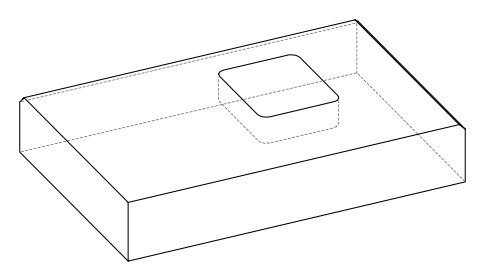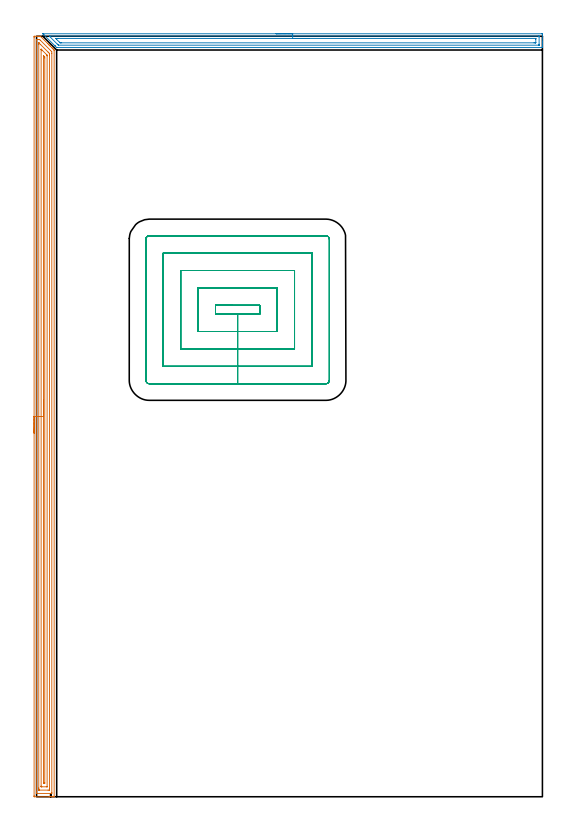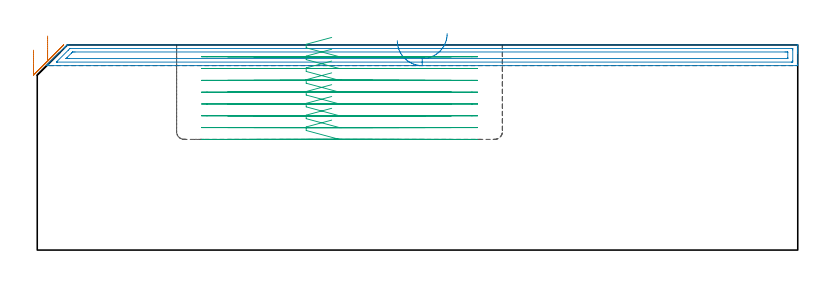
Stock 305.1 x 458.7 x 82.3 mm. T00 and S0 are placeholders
(PLAN: 3 operations, 1 tool changes, 46 min)
(1 AREA_MILL | FG_CHAMFER_SURFACE | UGT0205_001 | 18.43 min | 33607 mm3)
(2 AREA_MILL_1 | FG_CHAMFER_SURFACE_1 | UGT0205_001 | 7.37 min | 10164 mm3)
(3 MILL_RECTANGULAR_POCKET | POCKET_RECTANGULAR_STRAIGHT | UGT0201_095 | Follow Part, ap 5, ae 75% | 20.18 min | 535505 mm3)
(TOOL UGT0205_001 | Chamfer Mill 20 x 3 x 45 deg. | D20 FL50 Z2)
(TOOL UGT0201_095 | End mill 20 mm | D20 R3 FL38 Z4)
(OP 1 AREA_MILL)
G17 G21 G94 G90
T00 M6
G54
G17 G0 G90 X-1.5 Y219.35 S1061 M3
G43 Z92.3 H0
Z80.2
G94 G1 Y219.388 Z79.328 F250.
Y219.502 Z78.463
Y219.691 Z77.612
Y219.953 Z76.78
Y220.287 Z75.974
Y220.69 Z75.2
Y221.159 Z74.464
Y221.69 Z73.772
Y222.279 Z73.129
Y222.922 Z72.54
Y223.614 Z72.008
Y224.35 Z71.54
Y225.124 Z71.137
Y225.93 Z70.803
Y226.762 Z70.541
Y227.614 Z70.352
Y228.478 Z70.238
Y229.35 Z70.2
X-1.499 Y458.08 Z70.201
X-1.496 Y458.446
X-1.492 Y458.69 Z70.203
X-1.138 Y458.7 Z70.557
X0.273 Z71.97
X0.612 Z72.308
X1.29 Z72.99
X1.685 Z73.384
X2.304 Y458.69 Z74.003
X2.362 Y458.635 Z74.062
X2.474 Y458.527 Z74.172
X6.588 Y454.412 Z78.288
X6.738 Y454.264 Z78.434
X6.792 Y454.208 Z78.49
X7.412 Y453.588 Z79.112
X7.613 Y453.389 Z79.309
X8.236 Y452.764 Z79.936
X8.281 Y452.719 Z79.98
X8.488 Y452.514 Z80.184
X9.06 Y451.94 Z80.76
X9.175 Y451.826 Z80.873
X9.363 Y451.639 Z81.059
X9.885 Y451.115 Z81.585
X10.068 Y450.932 Z81.767
X10.238 Y450.764 Z81.932
X10.513 Y450.486 Z82.211
X10.594 Y450.402 Z82.292
X10.6 Y450.039 Z82.3
Y0.173
X10.597 Y0.01 Z82.288
X10.462 Y0.003 Z82.154
X10.319 Y0. Z82.019
X10.041 Z81.74
X9.363 Z81.058
X8.149 Z79.846
X7.613 Z79.307
X-1.138 Z70.559
X-1.409 Y0.003 Z70.288
X-1.492 Y0.01 Z70.205
X-1.499 Y0.095 Z70.199
X-1.5 Y0.62 Z70.2
Y229.35
X-0.086 Z71.614
X-0.085 Y456.112 Z71.615
X-0.084 Y456.293 Z71.616
X-0.08 Y456.649 Z71.62
X-0.079 Y456.685 Z71.621
X-0.025 Y456.69 Z71.675
X0.081 Y456.696 Z71.781
X0.214 Y456.699 Z71.914
X0.612 Z72.312
X1.091 Y456.697 Z72.791
X1.487 Y456.69 Z73.187
X1.866 Y456.672 Z73.566
X2.256 Y456.293 Z73.956
X8.511 Y450.039 Z80.211
X9.179 Y449.333 Z80.879
X9.186 Y448.252 Z80.886
X9.185 Y2.588 Z80.885
X9.184 Y2.407 Z80.884
X9.18 Y2.051 Z80.88
X9.179 Y2.015 Z80.879
X9.125 Y2.01 Z80.825
X9.019 Y2.004 Z80.719
X8.885 Y2.001 Z80.585
X0.134 Z71.834
X-0.029 Y2.007 Z71.671
X-0.06 Y2.01 Z71.64
X-0.079 Y2.019 Z71.621
X-0.081 Y2.055 Z71.619
X-0.084 Y2.224 Z71.616
X-0.085 Y2.407 Z71.615
X-0.086 Y3.119 Z71.614
Y229.35
X1.328 Z73.028
X1.329 Y453.775 Z73.029
X1.331 Y454.506 Z73.031
X1.333 Y454.664 Z73.033
X1.335 Y454.684 Z73.035
X1.346 Y454.69 Z73.046
X1.39 Z73.09
X1.487 Y454.604 Z73.187
X1.592 Y454.506 Z73.292
X2.362 Y453.739 Z74.062
X2.488 Y453.613 Z74.188
X6.955 Y449.145 Z78.655
X7.613 Y448.479 Z79.313
X7.723 Y448.362 Z79.423
X7.765 Y448.302 Z79.465
X7.766 Y448.252 Z79.466
X7.769 Y448.092 Z79.469
X7.771 Y447.358 Z79.471
Y447.196
Y4.925
X7.769 Y4.194 Z79.469
X7.767 Y4.036 Z79.467
X7.765 Y4.016 Z79.465
X7.753 Y4.01 Z79.453
X7.707 Y4.006 Z79.407
X7.613 Y4.003 Z79.313
X6.927 Y4. Z78.627
X1.487 Y4.001 Z73.187
X1.424 Y4.002 Z73.124
X1.374 Y4.006 Z73.074
X1.344 Y4.009 Z73.044
X1.335 Y4.034 Z73.035
X1.332 Y4.194 Z73.032
X1.33 Y4.355 Z73.03
X1.328 Y5.087 Z73.028
Y5.249
Y229.35
X2.743 Z74.443
Y450.544
X2.744 Y450.712 Z74.444
X2.746 Y450.847 Z74.446
X2.748 Y450.886 Z74.448
X2.75 Y450.89 Z74.45
X2.774 Y450.868 Z74.474
X2.876 Y450.771 Z74.576
X3.237 Y450.414 Z74.937
X5.863 Y447.788 Z77.563
X6.287 Y447.358 Z77.987
X6.349 Y447.29 Z78.049
X6.352 Y447.232 Z78.052
X6.355 Y447.106 Z78.055
X6.357 Y446.854 Z78.057
Y6.201
X6.355 Y6.066 Z78.055
X6.353 Y6.025 Z78.053
X6.35 Y6.01 Z78.05
X6.343 Y6.007 Z78.043
X6.291 Y6.004 Z77.991
X5.863 Y6. Z77.563
X3.218 Z74.918
X2.813 Y6.006 Z74.513
X2.764 Y6.01 Z74.464
X2.749 Y6.014 Z74.449
X2.747 Y6.029 Z74.447
X2.744 Y6.087 Z74.444
X2.743 Y6.142 Z74.443
Y6.486
Y229.35
X4.157 Z75.857
Y446.465
X4.162 Y446.852 Z75.862
X4.165 Y447.025 Z75.865
X4.27 Y446.922 Z75.97
X4.732 Y446.465 Z76.432
X4.934 Y446.256 Z76.634
X4.943 Y445.617 Z76.643
Y8.632
X4.939 Y8.222 Z76.639
X4.936 Y8.027 Z76.636
X4.751 Y8.009 Z76.451
X4.261 Y8.003 Z75.961
X4.21 Y8.005 Z75.91
X4.174 Y8.01 Z75.874
X4.163 Y8.015 Z75.863
X4.162 Y8.033 Z75.862
X4.159 Y8.226 Z75.859
X4.157 Y8.616 Z75.857
Y229.35
Y230.222 Z75.895
Y231.087 Z76.009
Y231.938 Z76.198
Y232.77 Z76.46
Y233.576 Z76.794
Y234.35 Z77.197
Y235.086 Z77.665
Y235.778 Z78.196
Y236.421 Z78.786
Y237.01 Z79.429
Y237.542 Z80.121
Y238.01 Z80.857
Y238.413 Z81.631
Y238.747 Z82.437
Y239.009 Z83.269
Y239.198 Z84.12
Y239.312 Z84.985
Y239.35 Z85.857
G0 Z92.3
M5
M2
(OP 2 AREA_MILL_1)
G17 G21 G94 G90
T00 M6
G54
G17 G0 G90 X144.45 Y460.2 S1061 M3
G43 Z92.3 H0
Z84.
G94 G1 X144.488 Z83.128 F250.
X144.602 Z82.264
X144.791 Z81.412
X145.053 Z80.58
X145.387 Z79.774
X145.79 Z79.
X146.259 Z78.264
X146.79 Z77.572
X147.379 Z76.929
X148.022 Z76.34
X148.714 Z75.809
X149.45 Z75.34
X150.224 Z74.937
X151.03 Z74.603
X151.862 Z74.341
X152.714 Z74.152
X153.578 Z74.038
X154.45 Z74.
X304.486
X304.796 Y460.196 Z74.002
X305.09 Y460.191 Z74.006
X305.1 Y459.893 Z74.305
Y455.159 Z79.035
Y454.602 Z79.595
Y454.268 Z79.928
Y453.711 Z80.485
Y453.377 Z80.818
Y452.708 Z81.491
Y452.339 Z81.86
X305.092 Y451.95 Z82.241
X305.09 Y451.903 Z82.288
X304.932 Y451.9 Z82.3
X12.452
X12.097 Y451.905 Z82.291
X11.965 Y452.033 Z82.164
X11.261 Y452.739 Z81.46
X11.216 Y452.783 Z81.414
X11.173 Y452.827 Z81.372
X10.963 Y453.036 Z81.163
X10.919 Y453.08 Z81.117
X10.876 Y453.123 Z81.076
X4.385 Y459.614 Z74.584
X4.301 Y459.699 Z74.501
X4.116 Y459.883 Z74.316
X3.939 Y460.06 Z74.138
X3.819 Y460.184 Z74.014
X3.817 Y460.194 Z74.004
X3.819 Y460.199 Z73.999
X154.45 Y460.2 Z74.
Y458.786 Z75.414
X302.7 Y458.785 Z75.415
X302.762 Y458.784 Z75.416
X302.887 Y458.781 Z75.419
X303.09 Y458.773 Z75.427
X303.092 Y458.723 Z75.477
X303.099 Y458.325 Z75.875
X303.1 Y453.869 Z80.331
X303.096 Y453.377 Z80.823
X303.093 Y453.328 Z80.872
X303.092 Y453.322 Z80.878
X303.034 Y453.318 Z80.882
X302.951 Y453.316 Z80.884
X302.825 Y453.314 Z80.886
X302.763
X13.345 Y453.315 Z80.885
X13.282 Y453.317 Z80.883
X13.161 Y453.321 Z80.879
X13.085 Y453.377 Z80.823
X12.452 Y454. Z80.201
X7.986 Y458.464 Z75.736
X7.73 Y458.723 Z75.477
X7.695 Y458.762 Z75.438
X7.683 Y458.777 Z75.423
X7.736 Y458.78 Z75.42
X7.861 Y458.784 Z75.416
X7.924 Y458.786 Z75.414
X7.986
X154.45
Y457.371 Z76.829
X300.914
X301.057 Y457.37 Z76.83
X301.081 Y457.368 Z76.832
X301.087 Y457.366 Z76.834
X301.09 Y457.349 Z76.851
X301.096 Y457.251 Z76.949
X301.099 Y457.127 Z77.073
X301.1 Y456.941 Z77.259
X301.099 Y454.974 Z79.226
X301.093 Y454.788 Z79.412
X301.09 Y454.739 Z79.461
X301.073 Y454.735 Z79.465
X301.021 Y454.732 Z79.468
X300.914 Y454.73 Z79.47
X300.452 Y454.729 Z79.471
X300.021 Y454.728 Z79.472
X15.131 Y454.729 Z79.471
X14.668 Y454.73 Z79.47
X14.238 Y454.734 Z79.466
X14.181 Y454.735 Z79.465
X14.121 Y454.79 Z79.41
X13.993 Y454.912 Z79.288
X13.741 Y455.159 Z79.041
X11.959 Y456.941 Z77.259
X11.559 Y457.346 Z76.854
X11.548 Y457.365 Z76.835
X11.559 Y457.366 Z76.834
X12.022 Y457.37 Z76.83
X12.452 Y457.371 Z76.829
X12.913 Y457.372 Z76.828
X154.45 Y457.371 Z76.829
X155.322 Z76.867
X156.187 Z76.98
X157.038 Z77.169
X157.87 Z77.432
X158.676 Z77.765
X159.45 Z78.168
X160.186 Z78.637
X160.878 Z79.168
X161.521 Z79.757
X162.11 Z80.401
X162.642 Z81.093
X163.11 Z81.829
X163.513 Z82.602
X163.847 Z83.408
X164.109 Z84.24
X164.298 Z85.092
X164.412 Z85.957
X164.45 Z86.829
G0 Z92.3
M5
M2
(OP 3 MILL_RECTANGULAR_POCKET)
G17 G21 G94 G90
T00 M6
G54
G17 G0 G90 X118.127 Y296.4 S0 M3
G43 Z92.3 H0
Z85.3
G94 G1 X107.9 Z82.56 F250.
Y291.1 Z81.14
X121.25 Z77.562
X134.6 F500.
Y296.4
X107.9
Y291.1
X121.25
Y280.6
X145.1
Y306.9
X97.4
Y280.6
X121.25
Y270.1
X155.6
Y317.4
X86.9
Y270.1
X121.25
Y259.6
X166.1
Y327.9
X76.4
Y259.6
X121.25
Y249.1
X174.4
G3 X176.6 Y251.3 R2.2
G1 Y336.2
G3 X174.4 Y338.4 R2.2
G1 X68.1
G3 X65.9 Y336.2 R2.2
G1 Y251.3
G3 X68.1 Y249.1 R2.2
G1 X121.25
X122.25
G0 X118.127 Y296.4 Z80.562
G1 X107.9 Z77.822 F250.
Y291.1 Z76.402
X121.25 Z72.825
X134.6 F500.
Y296.4
X107.9
Y291.1
X121.25
Y280.6
X145.1
Y306.9
X97.4
Y280.6
X121.25
Y270.1
X155.6
Y317.4
X86.9
Y270.1
X121.25
Y259.6
X166.1
Y327.9
X76.4
Y259.6
X121.25
Y249.1
X174.4
G3 X176.6 Y251.3 R2.2
G1 Y336.2
G3 X174.4 Y338.4 R2.2
G1 X68.1
G3 X65.9 Y336.2 R2.2
G1 Y251.3
G3 X68.1 Y249.1 R2.2
G1 X121.25
X122.25
G0 X118.127 Y296.4 Z75.825
G1 X107.9 Z73.085 F250.
Y291.1 Z71.665
X121.25 Z68.087
X134.6 F500.
Y296.4
X107.9
Y291.1
X121.25
Y280.6
X145.1
Y306.9
X97.4
Y280.6
X121.25
Y270.1
X155.6
Y317.4
X86.9
Y270.1
X121.25
Y259.6
X166.1
Y327.9
X76.4
Y259.6
X121.25
Y249.1
X174.4
G3 X176.6 Y251.3 R2.2
G1 Y336.2
G3 X174.4 Y338.4 R2.2
G1 X68.1
G3 X65.9 Y336.2 R2.2
G1 Y251.3
G3 X68.1 Y249.1 R2.2
G1 X121.25
X122.25
G0 X118.127 Y296.4 Z71.087
G1 X107.9 Z68.347 F250.
Y291.1 Z66.927
X121.25 Z63.35
X134.6 F500.
Y296.4
X107.9
Y291.1
X121.25
Y280.6
X145.1
Y306.9
X97.4
Y280.6
X121.25
Y270.1
X155.6
Y317.4
X86.9
Y270.1
X121.25
Y259.6
X166.1
Y327.9
X76.4
Y259.6
X121.25
Y249.1
X174.4
G3 X176.6 Y251.3 R2.2
G1 Y336.2
G3 X174.4 Y338.4 R2.2
G1 X68.1
G3 X65.9 Y336.2 R2.2
G1 Y251.3
G3 X68.1 Y249.1 R2.2
G1 X121.25
X122.25
G0 X118.127 Y296.4 Z66.35
G1 X107.9 Z63.61 F250.
Y291.1 Z62.19
X121.25 Z58.612
X134.6 F500.
Y296.4
X107.9
Y291.1
X121.25
Y280.6
X145.1
Y306.9
X97.4
Y280.6
X121.25
Y270.1
X155.6
Y317.4
X86.9
Y270.1
X121.25
Y259.6
X166.1
Y327.9
X76.4
Y259.6
X121.25
Y249.1
X174.4
G3 X176.6 Y251.3 R2.2
G1 Y336.2
G3 X174.4 Y338.4 R2.2
G1 X68.1
G3 X65.9 Y336.2 R2.2
G1 Y251.3
G3 X68.1 Y249.1 R2.2
G1 X121.25
X122.25
G0 X118.127 Y296.4 Z61.612
G1 X107.9 Z58.872 F250.
Y291.1 Z57.452
X121.25 Z53.875
X134.6 F500.
Y296.4
X107.9
Y291.1
X121.25
Y280.6
X145.1
Y306.9
X97.4
Y280.6
X121.25
Y270.1
X155.6
Y317.4
X86.9
Y270.1
X121.25
Y259.6
X166.1
Y327.9
X76.4
Y259.6
X121.25
Y249.1
X174.4
G3 X176.6 Y251.3 R2.2
G1 Y336.2
G3 X174.4 Y338.4 R2.2
G1 X68.1
G3 X65.9 Y336.2 R2.2
G1 Y251.3
G3 X68.1 Y249.1 R2.2
G1 X121.25
X122.25
G0 X118.127 Y296.4 Z56.875
G1 X107.9 Z54.135 F250.
Y291.1 Z52.715
X121.25 Z49.137
X134.6 F500.
Y296.4
X107.9
Y291.1
X121.25
Y280.6
X145.1
Y306.9
X97.4
Y280.6
X121.25
Y270.1
X155.6
Y317.4
X86.9
Y270.1
X121.25
Y259.6
X166.1
Y327.9
X76.4
Y259.6
X121.25
Y249.1
X174.4
G3 X176.6 Y251.3 R2.2
G1 Y336.2
G3 X174.4 Y338.4 R2.2
G1 X68.1
G3 X65.9 Y336.2 R2.2
G1 Y251.3
G3 X68.1 Y249.1 R2.2
G1 X121.25
X122.25
G0 X118.127 Y296.4 Z52.137
G1 X107.9 Z49.397 F250.
Y291.1 Z47.977
X121.25 Z44.4
X134.6 F500.
Y296.4
X107.9
Y291.1
X121.25
Y280.6
X145.1
Y306.9
X97.4
Y280.6
X121.25
Y270.1
X155.6
Y317.4
X86.9
Y270.1
X121.25
Y259.6
X166.1
Y327.9
X76.4
Y259.6
X121.25
Y249.1
X174.4
G3 X176.6 Y251.3 R2.2
G1 Y336.2
G3 X174.4 Y338.4 R2.2
G1 X68.1
G3 X65.9 Y336.2 R2.2
G1 Y251.3
G3 X68.1 Y249.1 R2.2
G1 X121.25
X122.25
G0 Z92.3
M5
M2
